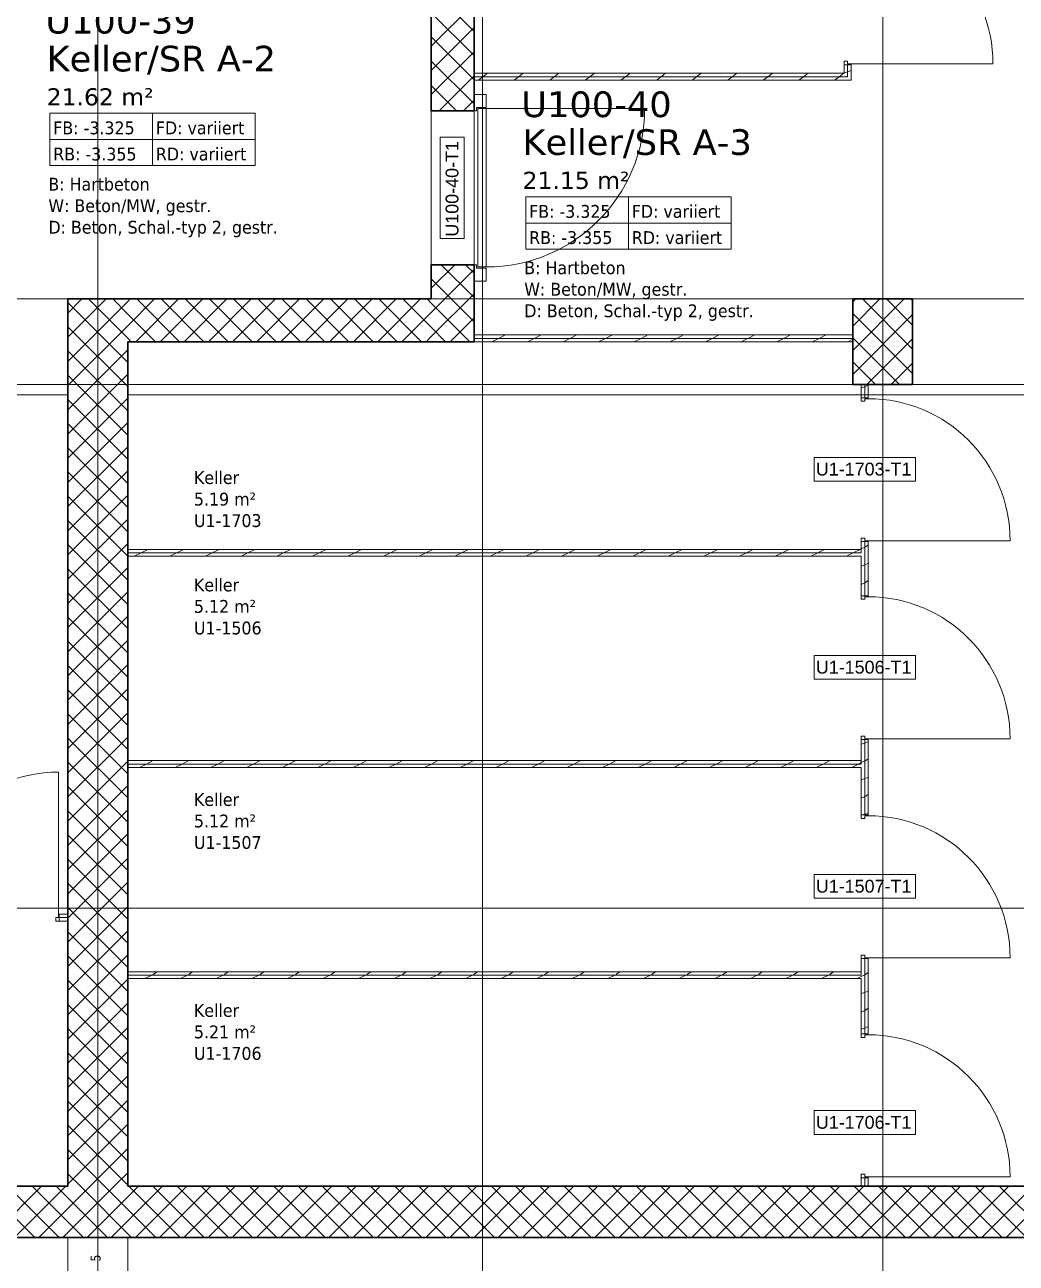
# Model space of a CAD drawing. Extents: x -982 to 937, y -179 to 616.
# Drawn here: x -717 to -601, y 251 to 395.7 of the extents above; entities that cross this region are included whole.
import ezdxf
from ezdxf.lldxf.tags import DXFTag

# ---------------------------------------------------------------- set-up
doc = ezdxf.new("R2010")
doc.units = 0
doc.layers.get('0').update_dxf_attribs({"lineweight": 13})
for name, color, linetype, lineweight in [('A-AREA-____-IDEN', 7, 'Continuous', 5), ('A-DOOR-____-IDEN', 7, 'Continuous', 5), ('A-DOOR-____-OTLN', 7, 'Continuous', 9), ('A-DOOR-FRAM-MCUT', 7, 'Continuous', 9), ('A-DOOR-OPNG-OTLN', 7, 'Continuous', 9), ('A-FLOR-____-OVHD', 7, 'Strichpunkt - Fein', 9), ('A-WALL-____-MCUT', 7, 'Continuous', 35), ('A-WALL-____-PATT', 7, 'Continuous', 35), ('A-WALL-FNSH-MCUT', 7, 'Continuous', 35), ('S-COLS-____-MCUT', 7, 'Continuous', 35), ('S-COLS-____-OTLN', 7, 'Continuous', 9), ('S-GRID-____-OTLN', 7, 'Continuous', 5)]:
    doc.layers.add(name, color=color, linetype=linetype, lineweight=lineweight)
doc.styles.get("Standard").update_dxf_attribs({"font": 'arial.ttf'})
tags = doc.linetypes.add('_Rasterlinie_', pattern=[0.375, 0.2, -0.05, 0.075, -0.05]).pattern_tags.tags
tags[10:11] = [DXFTag(74, 4), DXFTag(75, 0), DXFTag(340, '0'), DXFTag(46, 1.0), DXFTag(50, 0.0), DXFTag(44, 0.0), DXFTag(45, 0.0)]
tags[8:9] = [DXFTag(74, 4), DXFTag(75, 0), DXFTag(340, '0'), DXFTag(46, 1.0), DXFTag(50, 0.0), DXFTag(44, 0.0), DXFTag(45, 0.0)]
tags[6:7] = [DXFTag(74, 4), DXFTag(75, 0), DXFTag(340, '0'), DXFTag(46, 1.0), DXFTag(50, 0.0), DXFTag(44, 0.0), DXFTag(45, 0.0)]
tags[4:5] = [DXFTag(74, 4), DXFTag(75, 0), DXFTag(340, '0'), DXFTag(46, 1.0), DXFTag(50, 0.0), DXFTag(44, 0.0), DXFTag(45, 0.0)]
tags = doc.linetypes.add('Grundrissdarstellung Sturz', pattern=[0.25, 0.15, -0.05, 0, -0.05]).pattern_tags.tags
tags[10:11] = [DXFTag(74, 4), DXFTag(75, 0), DXFTag(340, '0'), DXFTag(46, 1.0), DXFTag(50, 0.0), DXFTag(44, 0.0), DXFTag(45, 0.0)]
tags[8:9] = [DXFTag(74, 4), DXFTag(75, 0), DXFTag(340, '0'), DXFTag(46, 1.0), DXFTag(50, 0.0), DXFTag(44, 0.0), DXFTag(45, 0.0)]
tags[6:7] = [DXFTag(74, 4), DXFTag(75, 0), DXFTag(340, '0'), DXFTag(46, 1.0), DXFTag(50, 0.0), DXFTag(44, 0.0), DXFTag(45, 0.0)]
tags[4:5] = [DXFTag(74, 4), DXFTag(75, 0), DXFTag(340, '0'), DXFTag(46, 1.0), DXFTag(50, 0.0), DXFTag(44, 0.0), DXFTag(45, 0.0)]
tags = doc.linetypes.add('Strich Punkt fein', pattern=[0.2, 0.1, -0.05, 0, -0.05]).pattern_tags.tags
tags[10:11] = [DXFTag(74, 4), DXFTag(75, 0), DXFTag(340, '0'), DXFTag(46, 1.0), DXFTag(50, 0.0), DXFTag(44, 0.0), DXFTag(45, 0.0)]
tags[8:9] = [DXFTag(74, 4), DXFTag(75, 0), DXFTag(340, '0'), DXFTag(46, 1.0), DXFTag(50, 0.0), DXFTag(44, 0.0), DXFTag(45, 0.0)]
tags[6:7] = [DXFTag(74, 4), DXFTag(75, 0), DXFTag(340, '0'), DXFTag(46, 1.0), DXFTag(50, 0.0), DXFTag(44, 0.0), DXFTag(45, 0.0)]
tags[4:5] = [DXFTag(74, 4), DXFTag(75, 0), DXFTag(340, '0'), DXFTag(46, 1.0), DXFTag(50, 0.0), DXFTag(44, 0.0), DXFTag(45, 0.0)]
tags = doc.linetypes.add('Strichpunkt - Fein', pattern=[0.2, 0.1, -0.05, 0, -0.05]).pattern_tags.tags
tags[10:11] = [DXFTag(74, 4), DXFTag(75, 0), DXFTag(340, '0'), DXFTag(46, 1.0), DXFTag(50, 0.0), DXFTag(44, 0.0), DXFTag(45, 0.0)]
tags[8:9] = [DXFTag(74, 4), DXFTag(75, 0), DXFTag(340, '0'), DXFTag(46, 1.0), DXFTag(50, 0.0), DXFTag(44, 0.0), DXFTag(45, 0.0)]
tags[6:7] = [DXFTag(74, 4), DXFTag(75, 0), DXFTag(340, '0'), DXFTag(46, 1.0), DXFTag(50, 0.0), DXFTag(44, 0.0), DXFTag(45, 0.0)]
tags[4:5] = [DXFTag(74, 4), DXFTag(75, 0), DXFTag(340, '0'), DXFTag(46, 1.0), DXFTag(50, 0.0), DXFTag(44, 0.0), DXFTag(45, 0.0)]

# ---------------------------------------------------------------- blocks, each defined once
blk = doc.blocks.new('Referenz-A0UJ2GQRXE', base_point=(-954.02, -167.52))
at = {"layer": 'A-AREA-____-IDEN', "color": 0, "linetype": 'Continuous', "ltscale": 0.13}
for p, q in [((-714.06, 385.4), (-690.06, 385.4)), ((-714.06, 379.28), (-714.06, 385.4)), ((-702.06, 385.4), (-702.06, 379.28)), ((-690.06, 385.4), (-690.06, 379.28)), ((-714.06, 382.34), (-690.06, 382.34)), ((-690.06, 379.28), (-714.06, 379.28)), ((-658.4, 375.64), (-634.4, 375.64)), ((-658.4, 369.51), (-658.4, 375.64)), ((-646.4, 375.64), (-646.4, 369.51)), ((-634.4, 375.64), (-634.4, 369.51)), ((-658.4, 372.57), (-634.4, 372.57)), ((-634.4, 369.51), (-658.4, 369.51))]:
    blk.add_line(p, q, dxfattribs=at)
at = {"layer": 'A-DOOR-____-IDEN', "color": 0, "linetype": 'Continuous', "ltscale": 0.13}
for p, q in [((-668.4, 370.77), (-668.4, 382.61)), ((-668.4, 382.61), (-665.62, 382.61)), ((-665.62, 382.61), (-665.62, 370.77)), ((-665.62, 370.77), (-668.4, 370.77)), ((-624.68, 345.18), (-612.84, 345.18)), ((-624.68, 342.4), (-624.68, 345.18)), ((-612.84, 345.18), (-612.84, 342.4)), ((-612.84, 342.4), (-624.68, 342.4)), ((-624.68, 322.03), (-612.84, 322.03)), ((-624.68, 319.25), (-624.68, 322.03)), ((-612.84, 322.03), (-612.84, 319.25)), ((-612.84, 319.25), (-624.68, 319.25)), ((-624.68, 296.43), (-612.84, 296.43)), ((-624.68, 293.65), (-624.68, 296.43)), ((-612.84, 296.43), (-612.84, 293.65)), ((-612.84, 293.65), (-624.68, 293.65)), ((-624.68, 268.83), (-612.84, 268.83)), ((-624.68, 266.05), (-624.68, 268.83)), ((-612.84, 268.83), (-612.84, 266.05)), ((-612.84, 266.05), (-624.68, 266.05))]:
    blk.add_line(p, q, dxfattribs=at)
at = {"layer": 'A-DOOR-____-OTLN', "color": 0, "linetype": 'Strich Punkt fein', "ltscale": 0.13}
for p, q in [((-669.46, 367.69), (-669.46, 385.69)), ((-664.46, 385.69), (-664.46, 367.69))]:
    blk.add_line(p, q, dxfattribs=at)
at = {"layer": 'A-DOOR-____-OTLN', "color": 0, "linetype": 'Continuous', "ltscale": 0.13}
for p, q in [((-664.02, 385.95), (-664.02, 367.43)), ((-663.02, 385.95), (-664.02, 385.95)), ((-663.02, 367.43), (-663.02, 385.95)), ((-664.02, 367.43), (-663.02, 367.43))]:
    blk.add_line(p, q, dxfattribs=at)
at = {"layer": 'A-DOOR-____-OTLN', "color": 0, "linetype": 'Grundrissdarstellung Sturz', "ltscale": 0.13}
for p, q in [((-711.96, 253.99), (-711.96, 225.99)), ((-704.96, 253.99), (-704.96, 225.99))]:
    blk.add_line(p, q, dxfattribs=at)
at = {"layer": 'A-DOOR-FRAM-MCUT', "color": 0, "linetype": 'Continuous', "ltscale": 0.13}
for p, q in [((-620.76, 391.47), (-621.16, 391.47)), ((-621.16, 391.47), (-621.16, 391.07)), ((-621.16, 391.07), (-620.36, 391.07)), ((-620.76, 391.17), (-620.76, 391.47)), ((-620.36, 391.17), (-620.76, 391.17)), ((-620.36, 391.07), (-620.36, 391.17)), ((-663.02, 387.59), (-664.46, 387.59)), ((-664.46, 387.59), (-664.46, 385.69)), ((-663.02, 386.09), (-663.02, 387.59)), ((-664.46, 385.69), (-664.16, 385.69)), ((-664.16, 385.69), (-664.16, 386.09)), ((-664.16, 386.09), (-663.02, 386.09)), ((-664.16, 367.69), (-664.46, 367.69)), ((-664.46, 367.69), (-664.46, 365.79)), ((-664.16, 367.29), (-664.16, 367.69)), ((-663.02, 367.29), (-664.16, 367.29)), ((-663.02, 365.79), (-663.02, 367.29)), ((-664.46, 365.79), (-663.02, 365.79)), ((-618.36, 352.14), (-619.16, 352.14)), ((-619.16, 352.14), (-619.16, 351.74)), ((-619.16, 351.74), (-618.76, 351.74)), ((-618.76, 351.74), (-618.76, 352.04)), ((-618.76, 352.04), (-618.36, 352.04)), ((-618.36, 352.04), (-618.36, 352.14)), ((-618.76, 335.74), (-619.16, 335.74)), ((-619.16, 335.74), (-619.16, 335.34)), ((-619.16, 335.34), (-618.36, 335.34)), ((-618.76, 335.44), (-618.76, 335.74)), ((-618.36, 335.44), (-618.76, 335.44)), ((-618.36, 335.34), (-618.36, 335.44)), ((-618.36, 328.99), (-619.16, 328.99)), ((-619.16, 328.99), (-619.16, 328.59)), ((-619.16, 328.59), (-618.76, 328.59)), ((-618.76, 328.59), (-618.76, 328.89)), ((-618.76, 328.89), (-618.36, 328.89)), ((-618.36, 328.89), (-618.36, 328.99)), ((-618.76, 312.59), (-619.16, 312.59)), ((-619.16, 312.59), (-619.16, 312.19)), ((-619.16, 312.19), (-618.36, 312.19)), ((-618.76, 312.29), (-618.76, 312.59)), ((-618.36, 312.29), (-618.76, 312.29)), ((-618.36, 312.19), (-618.36, 312.29)), ((-618.36, 303.39), (-619.16, 303.39)), ((-619.16, 303.39), (-619.16, 302.99)), ((-619.16, 302.99), (-618.76, 302.99)), ((-618.76, 302.99), (-618.76, 303.29)), ((-618.76, 303.29), (-618.36, 303.29)), ((-618.36, 303.29), (-618.36, 303.39)), ((-713.06, 291.39), (-713.36, 291.39)), ((-713.36, 291.39), (-713.36, 290.99)), ((-713.36, 290.99), (-712.96, 290.99)), ((-712.96, 291.79), (-713.06, 291.79)), ((-713.06, 291.79), (-713.06, 291.39)), ((-712.96, 290.99), (-712.96, 291.79)), ((-618.76, 286.99), (-619.16, 286.99)), ((-619.16, 286.99), (-619.16, 286.59)), ((-618.76, 286.69), (-618.76, 286.99)), ((-618.36, 286.69), (-618.76, 286.69)), ((-618.36, 286.59), (-618.36, 286.69)), ((-619.16, 286.59), (-618.36, 286.59)), ((-618.36, 277.79), (-619.16, 277.79)), ((-619.16, 277.79), (-619.16, 277.39)), ((-619.16, 277.39), (-618.76, 277.39)), ((-618.76, 277.39), (-618.76, 277.69)), ((-618.76, 277.69), (-618.36, 277.69)), ((-618.36, 277.69), (-618.36, 277.79)), ((-618.76, 261.39), (-619.16, 261.39)), ((-619.16, 261.39), (-619.16, 260.99)), ((-619.16, 260.99), (-618.36, 260.99)), ((-618.76, 261.09), (-618.76, 261.39)), ((-618.36, 261.09), (-618.76, 261.09)), ((-618.36, 260.99), (-618.36, 261.09))]:
    blk.add_line(p, q, dxfattribs=at)
at = {"layer": 'A-DOOR-OPNG-OTLN', "color": 0, "linetype": 'Continuous', "ltscale": 0.13}
for p, q in [((-620.36, 391.17), (-603.76, 391.17)), ((-644.5, 385.95), (-663.02, 385.95)), ((-618.36, 335.44), (-601.76, 335.44)), ((-618.36, 312.29), (-601.76, 312.29)), ((-713.06, 291.79), (-713.06, 308.39)), ((-618.36, 286.69), (-601.76, 286.69)), ((-618.36, 261.09), (-601.76, 261.09))]:
    blk.add_line(p, q, dxfattribs=at)
for centre, major_axis in [((-620.36, 391.17), (16.6, 0)), ((-663.02, 385.95), (0, -18.52)), ((-618.36, 335.44), (16.6, 0)), ((-618.36, 312.29), (16.6, 0)), ((-713.06, 291.79), (0, 16.6)), ((-618.36, 286.69), (16.6, 0)), ((-618.36, 261.09), (16.6, 0))]:
    blk.add_ellipse(centre, major_axis=major_axis, ratio=1, start_param=0, end_param=1.570796, dxfattribs=at)
at = {"layer": 'A-FLOR-____-OVHD', "color": 0, "linetype": 'Strichpunkt - Fein', "ltscale": 0.13}
for p, q in [((-887.16, 353.69), (-344.76, 353.69)), ((-778.56, 353.69), (-711.96, 353.69)), ((-778.56, 352.49), (-711.96, 352.49)), ((-704.96, 352.49), (-594.36, 352.49))]:
    blk.add_line(p, q, dxfattribs=at)
at = {"layer": 'A-WALL-____-MCUT', "color": 0, "linetype": 'Continuous', "ltscale": 0.35}
for p, q in [((-664.46, 385.69), (-664.46, 490.59)), ((-669.46, 400.29), (-669.46, 385.69)), ((-669.46, 385.69), (-664.46, 385.69)), ((-664.46, 367.69), (-669.46, 367.69)), ((-669.46, 367.69), (-669.46, 363.69)), ((-664.46, 359.49), (-664.46, 367.69)), ((-711.96, 363.69), (-711.96, 259.99)), ((-669.46, 363.69), (-711.96, 363.69)), ((-664.46, 359.49), (-664.46, 358.69)), ((-704.96, 309.34), (-704.96, 358.69)), ((-704.96, 358.69), (-664.46, 358.69)), ((-704.96, 259.99), (-704.96, 309.34)), ((-711.96, 259.99), (-778.56, 259.99)), ((-594.36, 259.99), (-704.96, 259.99)), ((-868.16, 253.99), (-588.36, 253.99))]:
    blk.add_line(p, q, dxfattribs=at)
at = {"layer": 'A-WALL-____-MCUT', "color": 0, "linetype": 'Continuous', "lineweight": 9, "ltscale": 0.13}
for p, q in [((-620.76, 389.67), (-620.76, 391.07)), ((-664.46, 389.67), (-620.76, 389.67)), ((-664.46, 359.09), (-620.16, 359.09)), ((-618.76, 352.14), (-618.76, 353.69)), ((-619.16, 334.02), (-619.16, 334.42)), ((-618.76, 328.99), (-618.76, 335.34)), ((-704.96, 334.02), (-619.16, 334.02)), ((-618.76, 303.39), (-618.76, 312.19)), ((-704.96, 309.34), (-619.16, 309.34)), ((-619.16, 309.34), (-619.16, 309.74)), ((-711.96, 291.39), (-712.96, 291.39)), ((-618.76, 277.79), (-618.76, 286.59)), ((-704.96, 284.67), (-619.16, 284.67)), ((-619.16, 284.67), (-619.16, 285.07)), ((-618.76, 259.99), (-618.76, 260.99))]:
    blk.add_line(p, q, dxfattribs=at)
at = {"layer": 'A-WALL-____-PATT', "color": 0, "linetype": 'Continuous', "lineweight": 9, "ltscale": 0.13}
for p, q in [((-664.46, 394.97), (-669.46, 399.97)), ((-669.46, 393.24), (-664.46, 398.24)), ((-664.46, 392.15), (-669.46, 397.15)), ((-669.46, 390.41), (-664.46, 395.41)), ((-664.46, 389.32), (-669.46, 394.32)), ((-669.46, 387.58), (-664.46, 392.58)), ((-664.46, 386.49), (-669.46, 391.49)), ((-668.52, 385.69), (-664.46, 389.76)), ((-663.41, 389.67), (-663.94, 389.27)), ((-662.87, 390.07), (-663.41, 389.67)), ((-659.24, 389.67), (-659.78, 389.27)), ((-658.71, 390.07), (-659.24, 389.67)), ((-655.08, 389.67), (-655.61, 389.27)), ((-654.54, 390.07), (-655.08, 389.67)), ((-650.91, 389.67), (-651.45, 389.27)), ((-650.38, 390.07), (-650.91, 389.67)), ((-646.75, 389.67), (-647.28, 389.27)), ((-646.21, 390.07), (-646.75, 389.67)), ((-642.58, 389.67), (-643.12, 389.27)), ((-642.05, 390.07), (-642.58, 389.67)), ((-638.42, 389.67), (-638.95, 389.27)), ((-637.88, 390.07), (-638.42, 389.67)), ((-634.25, 389.67), (-634.79, 389.27)), ((-633.72, 390.07), (-634.25, 389.67)), ((-630.09, 389.67), (-630.62, 389.27)), ((-629.55, 390.07), (-630.09, 389.67)), ((-625.92, 389.67), (-626.46, 389.27)), ((-625.39, 390.07), (-625.92, 389.67)), ((-621.76, 389.67), (-622.29, 389.27)), ((-621.22, 390.07), (-621.76, 389.67)), ((-621.14, 390.13), (-621.16, 390.12)), ((-620.76, 390.25), (-621.09, 390.14)), ((-620.36, 390.39), (-620.76, 390.25)), ((-666.49, 385.69), (-669.46, 388.66)), ((-665.69, 385.69), (-664.46, 386.93)), ((-669.32, 385.69), (-669.46, 385.83)), ((-669.46, 364.96), (-666.72, 367.69)), ((-664.46, 363.86), (-668.29, 367.69)), ((-664.46, 366.69), (-665.46, 367.69)), ((-669.46, 362.13), (-664.46, 367.13)), ((-664.46, 361.03), (-669.46, 366.03)), ((-711.96, 362.05), (-710.32, 363.69)), ((-711.96, 359.23), (-707.49, 363.69)), ((-711.96, 356.4), (-704.96, 363.4)), ((-704.96, 359.11), (-709.55, 363.69)), ((-704.96, 361.93), (-706.72, 363.69)), ((-704.96, 363.4), (-704.66, 363.69)), ((-704.96, 360.57), (-701.84, 363.69)), ((-704.01, 358.69), (-699.01, 363.69)), ((-698.89, 358.69), (-703.89, 363.69)), ((-701.18, 358.69), (-696.18, 363.69)), ((-696.06, 358.69), (-701.06, 363.69)), ((-698.35, 358.69), (-693.35, 363.69)), ((-693.23, 358.69), (-698.23, 363.69)), ((-695.52, 358.69), (-690.52, 363.69)), ((-690.4, 358.69), (-695.4, 363.69)), ((-692.69, 358.69), (-687.69, 363.69)), ((-687.58, 358.69), (-692.58, 363.69)), ((-689.87, 358.69), (-684.87, 363.69)), ((-684.75, 358.69), (-689.75, 363.69)), ((-687.04, 358.69), (-682.04, 363.69)), ((-681.92, 358.69), (-686.92, 363.69)), ((-684.21, 358.69), (-679.21, 363.69)), ((-679.09, 358.69), (-684.09, 363.69)), ((-681.38, 358.69), (-676.38, 363.69)), ((-676.26, 358.69), (-681.26, 363.69)), ((-678.55, 358.69), (-673.55, 363.69)), ((-673.43, 358.69), (-678.43, 363.69)), ((-675.72, 358.69), (-670.72, 363.69)), ((-670.6, 358.69), (-675.6, 363.69)), ((-669.46, 360.38), (-672.78, 363.69)), ((-669.46, 363.2), (-669.95, 363.69)), ((-669.46, 359.3), (-664.46, 364.3)), ((-704.96, 356.28), (-711.96, 363.28)), ((-701.72, 358.69), (-704.96, 361.93)), ((-672.89, 358.69), (-669.46, 362.13)), ((-664.95, 358.69), (-669.46, 363.2)), ((-711.96, 353.57), (-704.96, 360.57)), ((-704.96, 353.45), (-711.96, 360.45)), ((-667.24, 358.69), (-664.46, 361.47)), ((-704.55, 358.69), (-704.96, 359.11)), ((-670.07, 358.69), (-669.46, 359.3)), ((-667.78, 358.69), (-669.46, 360.38)), ((-661.58, 359.09), (-662.38, 358.69)), ((-660.78, 359.49), (-661.58, 359.09)), ((-657.41, 359.09), (-658.21, 358.69)), ((-656.61, 359.49), (-657.41, 359.09)), ((-653.25, 359.09), (-654.05, 358.69)), ((-652.45, 359.49), (-653.25, 359.09)), ((-649.08, 359.09), (-649.88, 358.69)), ((-648.28, 359.49), (-649.08, 359.09)), ((-644.92, 359.09), (-645.72, 358.69)), ((-644.12, 359.49), (-644.92, 359.09)), ((-640.75, 359.09), (-641.55, 358.69)), ((-639.95, 359.49), (-640.75, 359.09)), ((-636.59, 359.09), (-637.39, 358.69)), ((-635.79, 359.49), (-636.59, 359.09)), ((-632.42, 359.09), (-633.22, 358.69)), ((-631.62, 359.49), (-632.42, 359.09)), ((-628.26, 359.09), (-629.06, 358.69)), ((-627.46, 359.49), (-628.26, 359.09)), ((-624.09, 359.09), (-624.89, 358.69)), ((-623.29, 359.49), (-624.09, 359.09)), ((-620.16, 358.98), (-620.73, 358.69)), ((-711.96, 350.74), (-704.96, 357.74)), ((-704.96, 350.62), (-711.96, 357.62)), ((-711.96, 347.91), (-704.96, 354.91)), ((-704.96, 347.79), (-711.96, 354.79)), ((-618.76, 353.44), (-619.16, 353.31)), ((-618.59, 353.5), (-618.76, 353.44)), ((-618.36, 353.63), (-618.53, 353.54)), ((-711.96, 345.08), (-704.96, 352.08)), ((-704.96, 344.96), (-711.96, 351.96)), ((-711.96, 342.26), (-704.96, 349.26)), ((-704.96, 342.14), (-711.96, 349.14)), ((-711.96, 339.43), (-704.96, 346.43)), ((-704.96, 339.31), (-711.96, 346.31)), ((-711.96, 336.6), (-704.96, 343.6)), ((-704.96, 336.48), (-711.96, 343.48)), ((-711.96, 333.77), (-704.96, 340.77)), ((-704.96, 333.65), (-711.96, 340.65)), ((-711.96, 330.94), (-704.96, 337.94)), ((-704.96, 330.82), (-711.96, 337.82)), ((-711.96, 328.11), (-704.96, 335.11)), ((-704.96, 327.99), (-711.96, 334.99)), ((-702.6, 334.42), (-703.4, 334.02)), ((-698.43, 334.42), (-699.23, 334.02)), ((-694.27, 334.42), (-695.07, 334.02)), ((-690.1, 334.42), (-690.9, 334.02)), ((-685.94, 334.42), (-686.74, 334.02)), ((-681.77, 334.42), (-682.57, 334.02)), ((-677.61, 334.42), (-678.41, 334.02)), ((-673.44, 334.42), (-674.24, 334.02)), ((-669.28, 334.42), (-670.08, 334.02)), ((-665.11, 334.42), (-665.91, 334.02)), ((-660.95, 334.42), (-661.75, 334.02)), ((-656.78, 334.42), (-657.58, 334.02)), ((-652.62, 334.42), (-653.42, 334.02)), ((-648.45, 334.42), (-649.25, 334.02)), ((-644.29, 334.42), (-645.09, 334.02)), ((-640.12, 334.42), (-640.92, 334.02)), ((-635.96, 334.42), (-636.76, 334.02)), ((-631.79, 334.42), (-632.59, 334.02)), ((-627.63, 334.42), (-628.43, 334.02)), ((-623.46, 334.42), (-624.26, 334.02)), ((-619.3, 334.42), (-620.1, 334.02)), ((-618.76, 334.69), (-619.16, 334.49)), ((-618.53, 334.8), (-618.76, 334.69)), ((-618.36, 334.95), (-618.64, 334.74)), ((-703.4, 334.02), (-704.2, 333.62)), ((-699.23, 334.02), (-700.03, 333.62)), ((-695.07, 334.02), (-695.87, 333.62)), ((-690.9, 334.02), (-691.7, 333.62)), ((-686.74, 334.02), (-687.54, 333.62)), ((-682.57, 334.02), (-683.37, 333.62)), ((-678.41, 334.02), (-679.21, 333.62)), ((-674.24, 334.02), (-675.04, 333.62)), ((-670.08, 334.02), (-670.88, 333.62)), ((-665.91, 334.02), (-666.71, 333.62)), ((-661.75, 334.02), (-662.55, 333.62)), ((-657.58, 334.02), (-658.38, 333.62)), ((-653.42, 334.02), (-654.22, 333.62)), ((-649.25, 334.02), (-650.05, 333.62)), ((-645.09, 334.02), (-645.89, 333.62)), ((-640.92, 334.02), (-641.72, 333.62)), ((-636.76, 334.02), (-637.56, 333.62)), ((-632.59, 334.02), (-633.39, 333.62)), ((-628.43, 334.02), (-629.23, 333.62)), ((-624.26, 334.02), (-625.06, 333.62)), ((-620.1, 334.02), (-620.9, 333.62)), ((-711.96, 325.29), (-704.96, 332.29)), ((-704.96, 325.17), (-711.96, 332.17)), ((-618.76, 332.62), (-619.16, 332.48)), ((-618.59, 332.67), (-618.76, 332.62)), ((-618.36, 332.81), (-618.53, 332.72)), ((-618.76, 330.52), (-619.16, 330.32)), ((-618.53, 330.64), (-618.76, 330.52)), ((-618.36, 330.79), (-618.64, 330.58)), ((-711.96, 322.46), (-704.96, 329.46)), ((-704.96, 322.34), (-711.96, 329.34)), ((-711.96, 319.63), (-704.96, 326.63)), ((-704.96, 319.51), (-711.96, 326.51)), ((-711.96, 316.8), (-704.96, 323.8)), ((-704.96, 316.68), (-711.96, 323.68)), ((-711.96, 313.97), (-704.96, 320.97)), ((-704.96, 313.85), (-711.96, 320.85)), ((-711.96, 311.14), (-704.96, 318.14)), ((-704.96, 311.02), (-711.96, 318.02)), ((-711.96, 308.31), (-704.96, 315.31)), ((-704.96, 308.19), (-711.96, 315.19)), ((-711.96, 305.49), (-704.96, 312.49)), ((-704.96, 305.37), (-711.96, 312.37)), ((-618.76, 311.79), (-619.16, 311.66)), ((-618.59, 311.85), (-618.76, 311.79)), ((-618.36, 311.98), (-618.53, 311.89)), ((-618.53, 309.81), (-618.76, 309.7)), ((-618.36, 309.96), (-618.63, 309.76)), ((-711.96, 302.66), (-704.96, 309.66)), ((-704.96, 302.54), (-711.96, 309.54)), ((-702.77, 309.34), (-703.57, 308.94)), ((-701.97, 309.74), (-702.77, 309.34)), ((-698.6, 309.34), (-699.4, 308.94)), ((-697.8, 309.74), (-698.6, 309.34)), ((-694.44, 309.34), (-695.24, 308.94)), ((-693.64, 309.74), (-694.44, 309.34)), ((-690.27, 309.34), (-691.07, 308.94)), ((-689.47, 309.74), (-690.27, 309.34)), ((-686.11, 309.34), (-686.91, 308.94)), ((-685.31, 309.74), (-686.11, 309.34)), ((-681.94, 309.34), (-682.74, 308.94)), ((-681.14, 309.74), (-681.94, 309.34)), ((-677.78, 309.34), (-678.58, 308.94)), ((-676.98, 309.74), (-677.78, 309.34)), ((-673.61, 309.34), (-674.41, 308.94)), ((-672.81, 309.74), (-673.61, 309.34)), ((-669.45, 309.34), (-670.25, 308.94)), ((-668.65, 309.74), (-669.45, 309.34)), ((-665.28, 309.34), (-666.08, 308.94)), ((-664.48, 309.74), (-665.28, 309.34)), ((-661.12, 309.34), (-661.92, 308.94)), ((-660.32, 309.74), (-661.12, 309.34)), ((-656.95, 309.34), (-657.75, 308.94)), ((-656.15, 309.74), (-656.95, 309.34)), ((-652.79, 309.34), (-653.59, 308.94)), ((-651.99, 309.74), (-652.79, 309.34)), ((-648.62, 309.34), (-649.42, 308.94)), ((-647.82, 309.74), (-648.62, 309.34)), ((-644.46, 309.34), (-645.26, 308.94)), ((-643.66, 309.74), (-644.46, 309.34)), ((-640.29, 309.34), (-641.09, 308.94)), ((-639.49, 309.74), (-640.29, 309.34)), ((-636.13, 309.34), (-636.93, 308.94)), ((-635.33, 309.74), (-636.13, 309.34)), ((-631.96, 309.34), (-632.76, 308.94)), ((-631.16, 309.74), (-631.96, 309.34)), ((-627.8, 309.34), (-628.6, 308.94)), ((-627, 309.74), (-627.8, 309.34)), ((-623.63, 309.34), (-624.43, 308.94)), ((-622.83, 309.74), (-623.63, 309.34)), ((-619.47, 309.34), (-620.27, 308.94)), ((-619.16, 309.5), (-619.47, 309.34)), ((-618.76, 309.7), (-619.16, 309.5)), ((-618.76, 307.63), (-619.16, 307.49)), ((-618.59, 307.68), (-618.76, 307.63)), ((-618.36, 307.82), (-618.53, 307.73)), ((-711.96, 299.83), (-704.96, 306.83)), ((-704.96, 299.71), (-711.96, 306.71)), ((-618.76, 305.53), (-619.16, 305.33)), ((-618.53, 305.65), (-618.76, 305.53)), ((-618.36, 305.8), (-618.63, 305.59)), ((-711.96, 297), (-704.96, 304)), ((-704.96, 296.88), (-711.96, 303.88)), ((-618.76, 303.46), (-618.97, 303.39)), ((-618.59, 303.52), (-618.76, 303.46)), ((-618.36, 303.65), (-618.53, 303.56)), ((-711.96, 294.17), (-704.96, 301.17)), ((-704.96, 294.05), (-711.96, 301.05)), ((-711.96, 291.34), (-704.96, 298.34)), ((-704.96, 291.22), (-711.96, 298.22)), ((-711.96, 288.52), (-704.96, 295.52)), ((-704.96, 288.4), (-711.96, 295.4)), ((-711.96, 285.69), (-704.96, 292.69)), ((-704.96, 285.57), (-711.96, 292.57)), ((-712.88, 291.79), (-712.96, 291.75)), ((-711.96, 282.86), (-704.96, 289.86)), ((-704.96, 282.74), (-711.96, 289.74)), ((-711.96, 280.03), (-704.96, 287.03)), ((-704.96, 279.91), (-711.96, 286.91)), ((-711.96, 277.2), (-704.96, 284.2)), ((-704.96, 277.08), (-711.96, 284.08)), ((-702.14, 284.67), (-702.94, 284.27)), ((-701.83, 284.82), (-702.14, 284.67)), ((-701.53, 285.07), (-701.94, 284.76)), ((-697.97, 284.67), (-698.77, 284.27)), ((-697.67, 284.82), (-697.97, 284.67)), ((-697.37, 285.07), (-697.77, 284.76)), ((-693.81, 284.67), (-694.61, 284.27)), ((-693.5, 284.82), (-693.81, 284.67)), ((-693.2, 285.07), (-693.61, 284.76)), ((-689.64, 284.67), (-690.44, 284.27)), ((-689.34, 284.82), (-689.64, 284.67)), ((-689.04, 285.07), (-689.44, 284.76)), ((-685.48, 284.67), (-686.28, 284.27)), ((-685.17, 284.82), (-685.48, 284.67)), ((-684.87, 285.07), (-685.28, 284.76)), ((-681.31, 284.67), (-682.11, 284.27)), ((-681.01, 284.82), (-681.31, 284.67)), ((-680.71, 285.07), (-681.11, 284.76)), ((-677.15, 284.67), (-677.95, 284.27)), ((-676.84, 284.82), (-677.15, 284.67)), ((-676.54, 285.07), (-676.95, 284.76)), ((-672.98, 284.67), (-673.78, 284.27)), ((-672.68, 284.82), (-672.98, 284.67)), ((-672.38, 285.07), (-672.78, 284.76)), ((-668.82, 284.67), (-669.62, 284.27)), ((-668.51, 284.82), (-668.82, 284.67)), ((-668.21, 285.07), (-668.61, 284.76)), ((-664.65, 284.67), (-665.45, 284.27)), ((-664.35, 284.82), (-664.65, 284.67)), ((-664.05, 285.07), (-664.45, 284.77)), ((-660.49, 284.67), (-661.29, 284.27)), ((-660.18, 284.82), (-660.49, 284.67)), ((-659.88, 285.07), (-660.28, 284.77)), ((-656.32, 284.67), (-657.12, 284.27)), ((-656.02, 284.82), (-656.32, 284.67)), ((-655.72, 285.07), (-656.12, 284.77)), ((-652.16, 284.67), (-652.96, 284.27)), ((-651.85, 284.82), (-652.16, 284.67)), ((-651.55, 285.07), (-651.95, 284.77)), ((-648, 284.67), (-648.8, 284.27)), ((-647.69, 284.82), (-648, 284.67)), ((-647.39, 285.07), (-647.79, 284.77)), ((-643.83, 284.67), (-644.63, 284.27)), ((-643.52, 284.82), (-643.83, 284.67)), ((-643.22, 285.07), (-643.62, 284.77)), ((-639.67, 284.67), (-640.47, 284.27)), ((-639.36, 284.82), (-639.67, 284.67)), ((-639.06, 285.07), (-639.46, 284.77)), ((-635.5, 284.67), (-636.3, 284.27)), ((-635.19, 284.82), (-635.5, 284.67)), ((-634.89, 285.07), (-635.29, 284.77)), ((-631.34, 284.67), (-632.14, 284.27)), ((-631.03, 284.82), (-631.34, 284.67)), ((-630.73, 285.07), (-631.13, 284.77)), ((-627.17, 284.67), (-627.97, 284.27)), ((-626.86, 284.82), (-627.17, 284.67)), ((-626.56, 285.07), (-626.96, 284.77)), ((-623.01, 284.67), (-623.81, 284.27)), ((-622.7, 284.82), (-623.01, 284.67)), ((-622.4, 285.07), (-622.8, 284.77)), ((-619.16, 284.51), (-619.64, 284.27)), ((-618.76, 284.71), (-619.16, 284.51)), ((-618.53, 284.82), (-618.76, 284.71)), ((-618.36, 284.97), (-618.63, 284.77)), ((-618.76, 282.64), (-619.16, 282.51)), ((-618.59, 282.7), (-618.76, 282.64)), ((-618.36, 282.83), (-618.53, 282.74)), ((-711.96, 274.37), (-704.96, 281.37)), ((-704.96, 274.25), (-711.96, 281.25)), ((-618.76, 280.54), (-619.16, 280.34)), ((-618.53, 280.66), (-618.76, 280.54)), ((-618.36, 280.81), (-618.63, 280.6)), ((-711.96, 271.55), (-704.96, 278.55)), ((-704.96, 271.42), (-711.96, 278.42)), ((-618.76, 278.47), (-619.16, 278.34)), ((-618.58, 278.53), (-618.76, 278.47)), ((-618.36, 278.66), (-618.53, 278.57)), ((-711.96, 268.72), (-704.96, 275.72)), ((-704.96, 268.6), (-711.96, 275.6)), ((-711.96, 265.89), (-704.96, 272.89)), ((-704.96, 265.77), (-711.96, 272.77)), ((-711.96, 263.06), (-704.96, 270.06)), ((-704.96, 262.94), (-711.96, 269.94)), ((-711.96, 260.23), (-704.96, 267.23)), ((-704.96, 260.11), (-711.96, 267.11)), ((-707.67, 259.99), (-711.96, 264.28)), ((-709.37, 259.99), (-704.96, 264.4)), ((-710.5, 259.99), (-711.96, 261.45)), ((-706.54, 259.99), (-704.96, 261.57)), ((-715.81, 253.99), (-721.81, 259.99)), ((-721.03, 253.99), (-715.03, 259.99)), ((-712.98, 253.99), (-718.98, 259.99)), ((-718.2, 253.99), (-712.2, 259.99)), ((-710.15, 253.99), (-716.15, 259.99)), ((-715.37, 253.99), (-709.37, 259.99)), ((-707.33, 253.99), (-713.33, 259.99)), ((-712.54, 253.99), (-706.54, 259.99)), ((-704.5, 253.99), (-710.5, 259.99)), ((-709.71, 253.99), (-703.71, 259.99)), ((-701.67, 253.99), (-707.67, 259.99)), ((-706.88, 253.99), (-700.88, 259.99)), ((-698.84, 253.99), (-704.84, 259.99)), ((-704.06, 253.99), (-698.06, 259.99)), ((-696.01, 253.99), (-702.01, 259.99)), ((-701.23, 253.99), (-695.23, 259.99)), ((-693.18, 253.99), (-699.18, 259.99)), ((-698.4, 253.99), (-692.4, 259.99)), ((-690.36, 253.99), (-696.36, 259.99)), ((-695.57, 253.99), (-689.57, 259.99)), ((-687.53, 253.99), (-693.53, 259.99)), ((-692.74, 253.99), (-686.74, 259.99)), ((-684.7, 253.99), (-690.7, 259.99)), ((-689.91, 253.99), (-683.91, 259.99)), ((-681.87, 253.99), (-687.87, 259.99)), ((-687.08, 253.99), (-681.08, 259.99)), ((-679.04, 253.99), (-685.04, 259.99)), ((-684.26, 253.99), (-678.26, 259.99)), ((-676.21, 253.99), (-682.21, 259.99)), ((-681.43, 253.99), (-675.43, 259.99)), ((-673.38, 253.99), (-679.38, 259.99)), ((-678.6, 253.99), (-672.6, 259.99)), ((-670.56, 253.99), (-676.56, 259.99)), ((-675.77, 253.99), (-669.77, 259.99)), ((-667.73, 253.99), (-673.73, 259.99)), ((-672.94, 253.99), (-666.94, 259.99)), ((-664.9, 253.99), (-670.9, 259.99)), ((-670.11, 253.99), (-664.11, 259.99)), ((-662.07, 253.99), (-668.07, 259.99)), ((-667.29, 253.99), (-661.29, 259.99)), ((-659.24, 253.99), (-665.24, 259.99)), ((-664.46, 253.99), (-658.46, 259.99)), ((-656.41, 253.99), (-662.41, 259.99)), ((-661.63, 253.99), (-655.63, 259.99)), ((-653.59, 253.99), (-659.59, 259.99)), ((-658.8, 253.99), (-652.8, 259.99)), ((-650.76, 253.99), (-656.76, 259.99)), ((-655.97, 253.99), (-649.97, 259.99)), ((-647.93, 253.99), (-653.93, 259.99)), ((-653.14, 253.99), (-647.14, 259.99)), ((-645.1, 253.99), (-651.1, 259.99)), ((-650.32, 253.99), (-644.32, 259.99)), ((-642.27, 253.99), (-648.27, 259.99)), ((-647.49, 253.99), (-641.49, 259.99)), ((-639.44, 253.99), (-645.44, 259.99)), ((-644.66, 253.99), (-638.66, 259.99)), ((-636.62, 253.99), (-642.62, 259.99)), ((-641.83, 253.99), (-635.83, 259.99)), ((-633.79, 253.99), (-639.79, 259.99)), ((-639, 253.99), (-633, 259.99)), ((-630.96, 253.99), (-636.96, 259.99)), ((-636.17, 253.99), (-630.17, 259.99)), ((-628.13, 253.99), (-634.13, 259.99)), ((-633.34, 253.99), (-627.34, 259.99)), ((-625.3, 253.99), (-631.3, 259.99)), ((-630.52, 253.99), (-624.52, 259.99)), ((-622.47, 253.99), (-628.47, 259.99)), ((-627.69, 253.99), (-621.69, 259.99)), ((-619.64, 253.99), (-625.64, 259.99)), ((-624.86, 253.99), (-618.86, 259.99)), ((-616.82, 253.99), (-622.82, 259.99)), ((-622.03, 253.99), (-616.03, 259.99)), ((-613.99, 253.99), (-619.99, 259.99)), ((-619.2, 253.99), (-613.2, 259.99)), ((-611.16, 253.99), (-617.16, 259.99)), ((-616.37, 253.99), (-610.37, 259.99)), ((-608.33, 253.99), (-614.33, 259.99)), ((-613.55, 253.99), (-607.55, 259.99)), ((-605.5, 253.99), (-611.5, 259.99)), ((-610.72, 253.99), (-604.72, 259.99)), ((-602.67, 253.99), (-608.67, 259.99)), ((-607.89, 253.99), (-601.89, 259.99)), ((-599.85, 253.99), (-605.85, 259.99)), ((-605.06, 253.99), (-599.06, 259.99)), ((-597.02, 253.99), (-603.02, 259.99)), ((-602.23, 253.99), (-596.23, 259.99))]:
    blk.add_line(p, q, dxfattribs=at)
at = {"layer": 'A-WALL-FNSH-MCUT', "color": 0, "linetype": 'Continuous', "lineweight": 9, "ltscale": 0.13}
for p, q in [((-621.16, 391.07), (-621.16, 390.07)), ((-620.36, 391.07), (-621.16, 391.07)), ((-620.36, 389.27), (-620.36, 391.07)), ((-621.16, 390.07), (-664.46, 390.07)), ((-664.46, 389.27), (-620.36, 389.27)), ((-620.16, 359.49), (-664.46, 359.49)), ((-620.16, 358.69), (-620.16, 359.49)), ((-664.46, 358.69), (-620.16, 358.69)), ((-619.16, 353.69), (-619.16, 352.14)), ((-618.36, 353.69), (-619.16, 353.69)), ((-618.36, 352.14), (-618.36, 353.69)), ((-619.16, 352.14), (-618.36, 352.14)), ((-619.16, 334.42), (-704.96, 334.42)), ((-619.16, 335.34), (-619.16, 334.42)), ((-618.36, 335.34), (-619.16, 335.34)), ((-618.36, 328.99), (-618.36, 335.34)), ((-704.96, 333.62), (-619.16, 333.62)), ((-619.16, 333.62), (-619.16, 328.99)), ((-619.16, 328.99), (-618.36, 328.99)), ((-619.16, 312.19), (-619.16, 309.74)), ((-618.36, 312.19), (-619.16, 312.19)), ((-618.36, 303.39), (-618.36, 312.19)), ((-619.16, 309.74), (-704.96, 309.74)), ((-704.96, 308.94), (-619.16, 308.94)), ((-619.16, 308.94), (-619.16, 303.39)), ((-619.16, 303.39), (-618.36, 303.39)), ((-711.96, 291.79), (-712.96, 291.79)), ((-712.96, 291.79), (-712.96, 290.99)), ((-712.96, 290.99), (-711.96, 290.99)), ((-619.16, 286.59), (-619.16, 285.07)), ((-618.36, 286.59), (-619.16, 286.59)), ((-618.36, 277.79), (-618.36, 286.59)), ((-619.16, 285.07), (-704.96, 285.07)), ((-704.96, 284.27), (-619.16, 284.27)), ((-619.16, 284.27), (-619.16, 277.79)), ((-619.16, 277.79), (-618.36, 277.79)), ((-619.16, 260.99), (-619.16, 259.99)), ((-618.36, 260.99), (-619.16, 260.99)), ((-618.36, 259.99), (-618.36, 260.99))]:
    blk.add_line(p, q, dxfattribs=at)
at = {"layer": 'S-COLS-____-MCUT', "color": 0, "linetype": 'Continuous', "ltscale": 0.35}
for p, q in [((-613.16, 363.69), (-620.16, 363.69)), ((-620.16, 363.69), (-620.16, 353.69)), ((-613.16, 353.69), (-613.16, 363.69)), ((-620.16, 353.69), (-613.16, 353.69))]:
    blk.add_line(p, q, dxfattribs=at)
at = {"layer": 'S-COLS-____-OTLN', "color": 0, "linetype": 'Continuous', "ltscale": 0.13}
for p, q in [((-620.16, 363.35), (-619.81, 363.69)), ((-620.16, 360.52), (-616.98, 363.69)), ((-620.16, 357.69), (-614.15, 363.69)), ((-613.16, 357.82), (-619.04, 363.69)), ((-613.16, 360.64), (-616.21, 363.69)), ((-613.16, 363.47), (-613.38, 363.69)), ((-613.16, 354.99), (-620.16, 361.99)), ((-620.16, 354.86), (-613.16, 361.86)), ((-614.69, 353.69), (-620.16, 359.16)), ((-618.5, 353.69), (-613.16, 359.03)), ((-617.52, 353.69), (-620.16, 356.33)), ((-615.67, 353.69), (-613.16, 356.2))]:
    blk.add_line(p, q, dxfattribs=at)
at = {"layer": 'S-GRID-____-OTLN', "color": 0, "linetype": '_Rasterlinie_', "ltscale": 0.13}
for p, q in [((-708.46, 606.16), (-708.46, 205.98)), ((-616.66, 606.16), (-616.66, 205.98)), ((-663.46, -167.52), (-663.46, 592.59)), ((-938.86, 363.69), (306.33, 363.69)), ((-938.86, 292.49), (306.33, 292.49))]:
    blk.add_line(p, q, dxfattribs=at)
at = {"layer": 'A-AREA-____-IDEN', "color": 0, "linetype": 'Continuous', "ltscale": 0.13, "attachment_point": 1}
for s, insert, char_height in [('{\\fVerdana;U100-39}', (-714.6, 397.72), 3), ('{\\fVerdana;Keller/SR A-2}', (-714.45, 393.29), 3), ('{\\fVerdana;21.62 m²}', (-714.44, 388.32), 2), ('{\\fVerdana;U100-40}', (-658.93, 387.95), 3), ('{\\W0.9;\\fVerdana;FB: -3.325}', (-713.67, 384.44), 1.5), ('{\\W0.9;\\fVerdana;FD: variiert}', (-701.67, 384.44), 1.5), ('{\\fVerdana;Keller/SR A-3}', (-658.79, 383.53), 3), ('{\\W0.9;\\fVerdana;RB: -3.355}', (-713.67, 381.38), 1.5), ('{\\W0.9;\\fVerdana;RD: variiert}', (-701.67, 381.38), 1.5), ('{\\W0.9;\\fVerdana;B: Hartbeton}', (-714.24, 377.86), 1.5), ('{\\fVerdana;21.15 m²}', (-658.78, 378.56), 2), ('{\\W0.9;\\fVerdana;W: Beton/MW, gestr.}', (-714.24, 375.34), 1.5), ('{\\W0.9;\\fVerdana;FB: -3.325}', (-658.01, 374.68), 1.5), ('{\\W0.9;\\fVerdana;FD: variiert}', (-646.01, 374.68), 1.5), ('{\\W0.9;\\fVerdana;D: Beton, Schal.-typ 2, gestr.}', (-714.24, 372.83), 1.5), ('{\\W0.9;\\fVerdana;RB: -3.355}', (-658.01, 371.62), 1.5), ('{\\W0.9;\\fVerdana;RD: variiert}', (-646.01, 371.62), 1.5), ('{\\W0.9;\\fVerdana;B: Hartbeton}', (-658.58, 368.09), 1.5), ('{\\W0.9;\\fVerdana;W: Beton/MW, gestr.}', (-658.58, 365.58), 1.5), ('{\\W0.9;\\fVerdana;D: Beton, Schal.-typ 2, gestr.}', (-658.58, 363.06), 1.5), ('{\\W0.9;\\fVerdana;Keller}', (-697.22, 343.57), 1.5), ('{\\W0.9;\\fVerdana;5.19 m²}', (-697.22, 341.05), 1.5), ('{\\W0.9;\\fVerdana;U1-1703}', (-697.22, 338.54), 1.5), ('{\\W0.9;\\fVerdana;Keller}', (-697.22, 331.02), 1.5), ('{\\W0.9;\\fVerdana;5.12 m²}', (-697.22, 328.51), 1.5), ('{\\W0.9;\\fVerdana;U1-1506}', (-697.22, 325.99), 1.5), ('{\\W0.9;\\fVerdana;Keller}', (-697.22, 305.94), 1.5), ('{\\W0.9;\\fVerdana;5.12 m²}', (-697.22, 303.43), 1.5), ('{\\W0.9;\\fVerdana;U1-1507}', (-697.22, 300.92), 1.5), ('{\\W0.9;\\fVerdana;Keller}', (-697.22, 281.29), 1.5), ('{\\W0.9;\\fVerdana;5.21 m²}', (-697.22, 278.78), 1.5), ('{\\W0.9;\\fVerdana;U1-1706}', (-697.22, 276.27), 1.5)]:
    blk.add_mtext(s, dxfattribs=dict(at, insert=insert, char_height=char_height))
at = {"layer": 'A-DOOR-____-IDEN', "color": 0, "linetype": 'Continuous', "ltscale": 0.13, "attachment_point": 1, "rotation": 90}
for s, insert, char_height in [('{\\fArial;U100-40-T1}', (-667.78, 370.97), 1.5), ('{\\W0.8;\\fVerdana;5}', (-709.31, 251.19), 1.1699)]:
    blk.add_mtext(s, dxfattribs=dict(at, insert=insert, char_height=char_height))
at = {"layer": 'A-DOOR-____-IDEN', "color": 0, "linetype": 'Continuous', "ltscale": 0.13, "char_height": 1.5, "attachment_point": 1}
for s, insert in [('{\\fArial;U1-1703-T1}', (-624.48, 344.56)), ('{\\fArial;U1-1506-T1}', (-624.48, 321.41)), ('{\\fArial;U1-1507-T1}', (-624.48, 295.81)), ('{\\fArial;U1-1706-T1}', (-624.48, 268.21))]:
    blk.add_mtext(s, dxfattribs=dict(at, insert=insert))

msp = doc.modelspace()

# ---------------------------------------------------------------- block references
at = {"color": 9, "lineweight": 25, "ltscale": 0.25, "true_color": 0xc0c0c0}
msp.add_blockref('Referenz-A0UJ2GQRXE', (-954.02, -167.52), dxfattribs=at)

doc.saveas('drawing.dxf')
